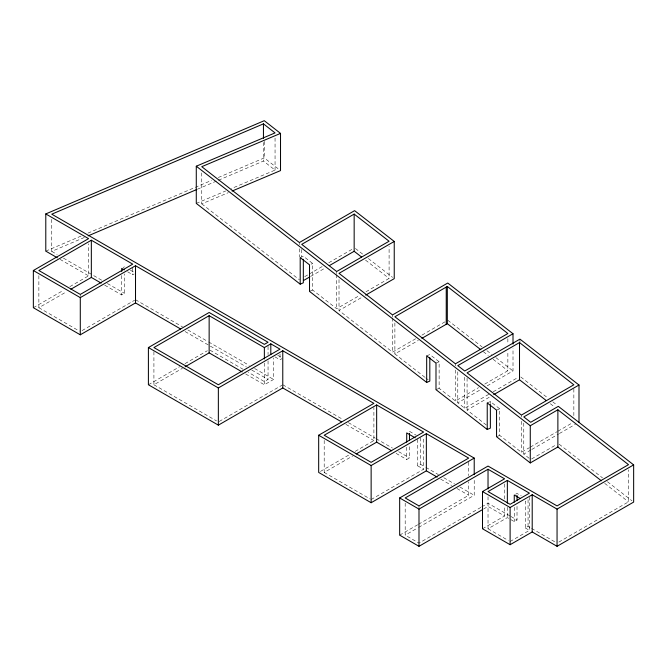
<?xml version="1.0" encoding="UTF-8"?>
<svg xmlns="http://www.w3.org/2000/svg" width="667" height="667" viewBox="0 0 667 667"><rect width="100%" height="100%" fill="white"/><g stroke="black" fill="none" stroke-linecap="round" stroke-linejoin="round"><path stroke-width="0.5" stroke-dasharray="3.33 2.5" d="M33.35 307.712L63.632 290.228M69.868 286.627L88.578 275.83L88.578 243.797M38.869 275.679L38.869 307.712L66.442 291.796M123.087 267.592L124.471 266.792M127.655 271.819L132.75 274.762L134.134 273.97M104.736 285.159L121.711 294.956L124.471 293.363L124.471 273.945M82.074 330.59L134.626 300.25M304.719 276.647L308.279 274.587M309.171 274.07L322.528 266.358M328.764 262.756L352.818 248.874M310.614 276.43L324.829 268.217M148.399 384.759L179.665 366.708M185.026 363.615L207.362 350.725M153.919 351.701L153.919 384.759L182.424 368.309M300.2 257.587L303.335 256.245L312.656 263.482L312.656 290.053L336.66 308.704L359.763 295.364M365.983 291.771L389.094 278.431L389.094 246.398M415.683 338.744L392.529 352.118L339.011 310.53L363.065 296.648M274.996 356.887L280.015 359.788L282.083 358.588M268.051 360.847L268.051 379.448L264.365 381.574L248.332 372.319M245.664 373.962L264.365 384.759L273.57 379.448L273.57 357.987M219.243 421.444L281.883 385.276M421.919 335.142L445.081 321.777M424.937 377.305L394.881 353.944L418.309 340.42M320.452 471.411L349.85 454.444M355.194 451.359L373.895 440.553L373.895 407.495M324.195 440.412L324.195 472.436L352.651 456.011M426.68 355.861L429.815 354.519L439.128 361.756L439.128 388.327L455.436 400.992L478.539 387.652M484.759 384.067L507.862 370.727L507.862 351.092M488.769 394.33L464.724 408.212L457.787 402.826L480.949 389.453M487.177 385.851L513.006 370.944L513.006 348.207M493.221 391.762L518.167 377.364M486.351 425.021L467.075 410.047L490.187 396.707M396.106 453.377L406.712 459.505L409.48 457.912L409.48 445.648M417.759 439.311L417.759 465.883L420.518 464.29L424.996 466.867M371.135 499.541L423.595 469.251L423.595 437.218M487.235 402.918L490.362 401.567L499.683 408.813L499.683 435.376L521.419 452.268L529.415 447.649M530.307 447.14L556.962 431.749M557.854 431.232L572.961 422.511M529.164 458.287L523.77 454.094L530.899 449.983M531.791 449.466L558.512 434.042M559.396 433.525L575.429 424.27M399.666 535.142L417.6 524.796M418.492 524.27L468.693 495.289L468.693 481.857M531.599 458.971L556.536 444.572M405.186 503.11L405.186 535.142L417.742 527.897M418.634 527.38L474.22 495.289L474.22 479.79M480.857 507.404L418.993 543.113L405.186 535.142M481.749 506.887L488.027 503.26L509.988 515.941M483.542 509.038L488.027 506.445L504.594 516.016L504.594 505.678M515.633 494.23L517.017 493.43L521.269 495.881M482.499 528.764L504.594 516.016M488.027 496.732L488.027 528.764L507.354 517.609L509.938 519.101M510.805 519.601L514.257 521.594L517.017 520.002L517.017 505.694M528.064 526.371L528.064 499.808L525.304 501.401L525.304 527.972L528.064 526.371L530.699 527.897M510.113 541.521L529.44 530.357L529.44 497.299M558.838 542.079L628.506 501.859L628.506 469.835M311.089 264.157L312.656 263.482M309.521 291.396L312.656 290.053M435.993 363.106L439.128 361.756M435.993 389.67L439.128 388.327M496.548 410.155L499.683 408.813M496.548 436.727L499.683 435.376M45.79 251.125L81.249 235.993M87.952 233.133L211.564 180.382M218.276 177.522L264.265 157.896L278.898 169.326M51.759 219.351L51.759 251.384L84.325 237.485M197.357 189.253L217.467 180.665M218.426 180.257L263.448 161.047L275.054 170.11L231.399 188.561M196.281 203.402L225.704 190.97M201.759 172.886L201.759 203.877L228.331 192.655M130.415 270.227L133.817 272.186M277.755 355.294L281.941 357.712M409.48 431.341L416.275 435.268M51.759 251.384L57.145 254.494M63.432 258.121L102.026 280.407M107.412 283.517L124.471 293.363M135.518 299.741L182.433 326.83M187.852 329.957L207.704 341.421M208.604 341.938L249.208 365.383M254.627 368.509L273.57 379.448M282.775 384.759L342.98 419.518M348.374 422.636L375.329 438.194M376.23 438.719L392.404 448.057M398.691 451.684L409.48 457.912M425.888 467.384L438.419 474.621M443.788 477.722L454.527 483.925M459.897 487.018L474.22 495.289M510.864 516.45L517.017 520.002M531.574 528.406L556.178 542.604M60.055 259.363L88.578 275.83M185.101 331.557L209.446 345.614M210.347 346.131L246.415 366.958M251.818 370.077L268.051 379.448M345.931 424.412L373.895 440.553M417.759 465.883L423.595 469.251M440.77 479.164L451.584 485.409M456.987 488.527L468.693 495.289M525.304 527.972L529.44 530.357M210.038 350.2L242.988 369.235M488.027 528.764L508.346 540.503M38.869 307.712L79.39 331.099M324.195 472.436L370.252 499.033M153.919 384.759L216.558 420.927M355.403 248.474L362.69 254.135M368.351 258.538L392.621 277.389M447.749 320.235L482.016 346.857M486.91 350.659L491.804 354.46M495.881 357.629L513.006 370.944M520.769 376.972L547.832 397.999M552.751 401.826L556.853 405.011M365.533 260.122L389.094 278.431M483.317 351.651L488.227 355.461M493.138 359.28L507.862 370.727M550.333 403.718L554.385 406.87M559.138 444.18L602.534 477.906M607.445 481.724L632.016 500.809M604.694 483.358L628.506 501.859M201.759 203.877L299.375 279.731M425.754 377.931L428.189 379.823M573.853 388.936L573.853 416.833M523.77 423.103L523.77 454.094M521.419 415.074L521.419 417.133M521.419 421.269L521.419 452.268M519.943 339.136L519.943 342.238M514.257 507.287L514.257 521.594M507.862 338.694L507.862 343.855M507.354 507.279L507.354 517.609M504.594 483.984L504.594 499.483M490.362 401.567L490.362 403.61M468.693 462.223L468.693 475.654M467.075 378.014L467.075 410.047M464.724 377.214L464.724 408.212M457.787 371.827L457.787 402.826M455.436 363.798L455.436 365.866M455.436 370.002L455.436 400.992M420.518 437.719L420.518 464.29M418.993 505.919L418.993 507.987M406.712 447.24L406.712 459.505M394.881 322.945L394.881 353.944M392.529 314.916L392.529 316.983M392.529 318.017L392.529 352.118M339.011 279.531L339.011 310.53M336.66 271.502L336.66 273.57M336.66 274.604L336.66 308.704M301.726 249.525L301.726 256.762M299.375 242.53L299.375 244.597M299.375 248.733L299.375 256.995M280.015 353.985L280.015 359.788M275.054 138.086L275.054 170.11M268.051 346.381L268.051 354.652M264.265 141.362L264.265 157.896M264.365 363.065L264.365 384.759M263.448 142.446L263.448 161.047M132.75 268.001L132.75 274.762M121.711 275.538L121.711 294.956M80.29 294.422L80.29 296.49"/><path stroke-width="1" d="M180.59 328.956L135.518 302.926L80.29 334.809L33.35 307.712L33.35 270.51L88.578 238.628L45.79 213.932L45.79 251.125L57.379 257.821M91.337 240.22L38.869 270.51L80.29 294.422L132.75 264.14L91.337 240.22L91.337 277.422L70.885 289.228M33.35 270.51L80.29 297.615L135.518 265.733L268.051 342.246L264.365 344.372L209.146 312.49L148.399 347.565L148.399 384.759L218.351 425.146L282.775 387.952L341.421 421.802M354.16 214.09L301.726 244.364L336.66 271.502L389.094 241.237L354.16 214.09L354.16 251.284L361.472 256.97M209.146 315.683L153.919 347.565L218.351 384.759L280.015 349.158L270.81 343.847L264.365 347.565L209.146 315.683L209.146 352.876L242.104 371.903M303.502 280.532L309.721 276.938M329.273 265.658L354.16 251.284M232.124 191.045L280.524 170.594L280.524 133.4L201.759 166.683L299.375 242.53L354.594 210.647L394.239 241.454L339.011 273.337L392.529 314.916L447.749 283.033L513.006 333.742L513.006 344.08M185.093 366.767L209.146 352.876M365.733 295.106L394.239 278.648L394.239 241.454M148.399 347.565L218.351 387.952L282.775 350.75L373.895 403.36L318.676 435.243L318.676 472.436L371.135 502.726L426.355 470.844L437.168 477.088M447.315 286.477L394.881 316.75L455.436 363.798L507.862 333.525L447.315 286.477L447.315 323.67L480.865 349.741M421.911 338.336L447.315 323.67M376.655 404.952L324.195 435.243L371.135 462.339L423.595 432.058L376.655 404.952L376.655 442.154L356.203 453.96M513.006 333.742L457.787 365.624L464.724 371.019L519.943 339.136L578.998 385.017L578.998 422.211M519.51 342.571L467.075 372.845L521.419 415.074L573.853 384.801L519.51 342.571L519.51 379.773L546.273 400.567M318.676 435.243L371.135 465.533L426.355 433.65L468.693 458.096L399.666 497.949L399.666 535.142L418.993 546.306L482.65 509.555M493.738 394.647L519.51 379.773M578.998 385.017L523.77 416.9L530.707 422.286L558.321 406.345L633.65 464.882L633.65 502.084L557.053 546.306L532.208 531.958L510.113 544.706L482.499 528.764L482.499 491.571L504.594 478.814L488.027 469.251L418.993 509.104L399.666 497.949M474.22 474.621L474.22 458.096L405.186 497.949L418.993 505.919L488.027 466.066L557.053 505.919L628.506 464.666L557.879 409.788L530.273 425.729L530.273 462.931L557.879 446.99L557.879 409.788M507.354 480.407L488.027 491.571L510.113 504.319L529.44 493.163L507.354 480.407L507.354 503.143M482.499 491.571L510.113 507.512L532.208 494.756L557.053 509.104L633.65 464.882M474.22 458.096L51.759 214.182L263.448 123.854L275.054 132.916L196.281 166.208L196.281 203.402L300.2 284.159L303.335 282.808L303.335 259.305M300.2 284.159L300.2 257.587L309.521 264.824L309.521 291.396L426.68 382.433L429.815 381.09L429.815 357.587M426.68 382.433L426.68 355.861L435.993 363.106L435.993 389.67L487.235 429.481L490.362 428.139L490.362 404.636M45.79 213.932L264.265 120.694L280.524 133.4M88.161 235.851L196.398 189.661M124.254 269.86L121.711 268.384L121.711 271.452M415.207 437.844L406.712 432.933L406.712 442.129M520.202 498.457L514.257 495.022L514.257 502.176M91.337 277.422L101.159 283.091M376.655 442.154L391.687 450.825M557.879 446.99L601.409 480.807M196.281 166.208L530.273 425.729M530.273 462.931L496.548 436.727L496.548 410.155L487.235 402.918L487.235 429.481M557.053 509.104L557.053 546.306M532.208 494.756L532.208 531.958M517.017 495.473L517.017 500.583M510.113 507.512L510.113 544.706M488.027 469.251L488.027 488.886M446.24 287.093L446.24 324.295M426.355 433.65L426.355 470.844M418.993 509.104L418.993 546.306M409.48 433.383L409.48 440.537M371.135 465.533L371.135 502.726M282.775 350.75L282.775 387.952M270.81 343.847L270.81 354.469M264.365 347.565L264.365 358.929M263.448 123.854L263.448 138.319M218.351 387.952L218.351 425.146M135.518 265.733L135.518 302.926M80.29 297.615L80.29 334.809"/></g></svg>
